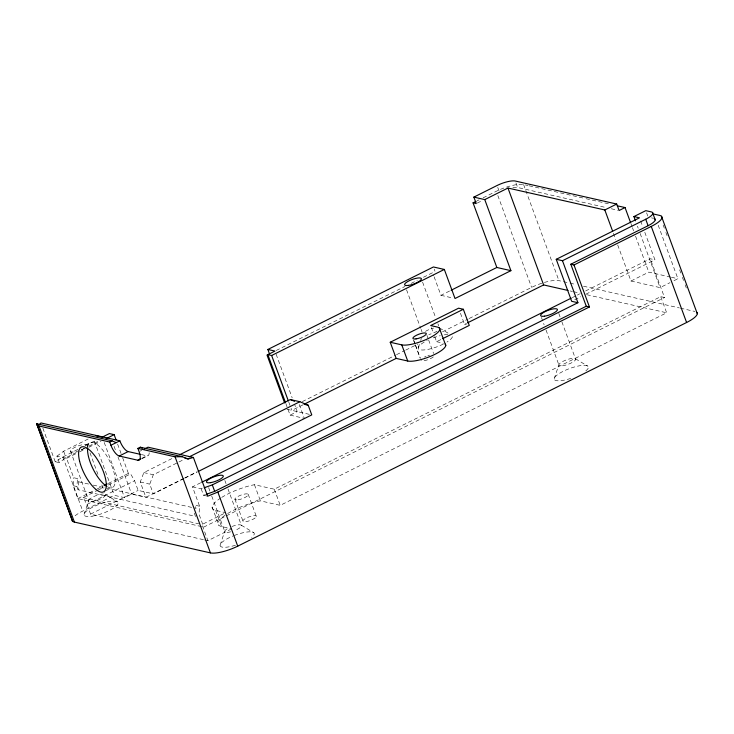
<?xml version="1.0" encoding="UTF-8"?>
<svg xmlns="http://www.w3.org/2000/svg" width="734" height="734" viewBox="0 0 734 734"><rect width="100%" height="100%" fill="white"/><g stroke="black" fill="none" stroke-linecap="round" stroke-linejoin="round"><path stroke-width="0.55" stroke-dasharray="3.67 2.75" d="M194.262 513.103L195.455 516.332L78.098 489.752L78.685 481.816L77.501 478.586L73.703 477.724L66.574 458.355L56.922 456.163L59.298 462.622L66.014 457.686L77.171 452.061M201.529 526.59L77.859 498.588L73.106 485.669L73.703 477.724M78.098 489.752L76.905 486.523L77.501 478.586M200.685 482.77L192.473 486.862L199.602 506.231L199.006 514.176L203.758 527.095L225.31 516.351M84.061 514.369L88.704 500.542M220.081 545.169L224.723 531.343M418.187 347.879L420.325 341.493M420.683 340.429L421.399 338.301M554.207 378.68L558.849 364.853M183.711 478.467L145.892 497.313L140.267 482.009L143.836 472.595L173.554 457.777M183.986 478.568L153.314 493.844L149.754 484.156L153.323 474.742L177.922 462.484M87.117 445.822L87.291 445.455A8.927 2.385 -20.2 0 0 74.923 447.318A8.927 2.385 -20.2 0 0 74.418 451.869L76.419 451.465A8.927 2.385 -20.2 0 0 78.584 450.841M56.922 456.163L63.638 451.226L89.043 438.565M42.866 428.179L55.197 461.695L62.849 456.97L78.07 449.3M85.172 445.721L94.301 441.116L97.466 441.831L87.318 446.951M81.226 450.015L86.3 447.456M477.247 203.079L481.284 201.07M75.097 515.782A21.424 5.725 -20.2 0 1 82.749 511.057L114.247 495.312L124.523 497.643L131.661 494.083L145.892 497.313M477.091 200.832L479.109 199.822M483.146 197.813L496.267 191.28A21.424 5.725 -20.2 0 1 504.341 187.849M85.52 445.033L90.475 442.565M276.213 350.485L405.021 286.416M411.159 283.37L417.288 280.315M423.426 277.268L432.62 272.69L433.757 275.773M66.574 458.355L78.721 452.3M79.731 451.795L87.832 447.768M88.842 447.263L100.989 441.207M434.133 276.81L440.951 295.316L450.089 290.765M139.955 451.199L141.699 450.327M141.873 458.273L146.828 455.805A10.716 3.936 63.5 0 0 149.149 451.887M141.983 458.713L147.929 455.75M77.859 498.588L96.053 489.523M97.062 489.018L103.127 485.991M108.182 483.477L128.395 473.402L130.615 473.907L134.57 480.724L138.139 490.413L153.314 493.844M203.456 539.673L90.557 514.112L86.997 504.423L83.034 497.615L97.209 490.551M98.218 490.046L104.292 487.018M108.338 485L130.615 473.907M105.329 490.991L112.274 487.532M86.997 504.423L134.57 480.724M178.94 461.97L184.069 459.42M302.307 401.608L395.47 355.21M396.488 354.696L404.682 350.623M405.7 350.109L417.985 343.989M442.556 331.759L468.145 319.006M469.173 318.501L531.618 287.398A21.424 5.725 -20.2 0 1 558.941 280.654L562.29 281.416M303.087 404.783L291.829 410.389L291.059 408.278M460.447 313.234L464.53 324.336L466.558 323.327M90.557 514.112L138.139 490.413M434.73 336.649L436.592 341.695L441.694 339.154M285.801 403.461L290.104 415.141L297.233 411.581L294.894 405.214M184.739 477.953L197.006 471.843M185.005 478.054L197.272 471.944M572.254 297.628L576.355 295.582M577.383 295.068L579.438 294.05M585.594 290.976L650.26 258.753L654.93 259.818L644.498 231.476M574.713 299.784L580.805 296.747M585.888 294.215L654.93 259.818M617.698 244.972L630.965 281.03L648.801 272.14L670.353 277.021M630.965 281.03L660.068 287.618L669.977 282.682M673.94 280.709L677.904 278.727L658.013 224.742M223.787 513.672L201.988 524.535L207.924 540.683L230.715 529.324M221.723 497.404A32.14 8.588 -20.2 0 1 251.257 485.358L254.45 484.715L274.277 489.202L660.719 296.646L664.518 297.509L650.26 258.753M226.338 515.846L664.518 297.509M227.668 513.543A32.14 8.588 -20.2 0 1 257.194 501.505L260.396 500.854L280.223 505.35L666.665 312.794L660.719 296.646M192.473 486.862L201.18 488.835L203.208 488.11M201.18 488.835L203.557 495.285L205.584 494.569M506.451 187.124A21.424 5.725 -20.2 0 1 523.59 184.537L528.049 185.555M529.159 185.803L584.906 198.455M586.016 198.703L610.541 204.272M512.882 187.583A14.285 3.817 -20.2 0 1 517.644 187.5L605.715 207.483M611.284 208.75L617.982 210.273M651.462 217.86L653.655 218.356M671.436 277.268L677.904 278.727M563.4 281.663L568.978 282.929M570.089 283.186L575.667 284.443M583.466 286.214L679.335 307.931M680.455 308.179L694.942 311.464M570.217 290.958L572.437 291.462M573.548 291.71L580.199 293.215M586.851 294.719L666.665 312.794M440.951 295.316L452.86 298.013M464.53 324.336L466.429 324.767M436.592 341.695L443.391 343.237M286.957 409.26L311.757 414.903M290.104 415.141L304.335 418.362L298.71 403.067M141.341 454.557L146.828 455.805M143.836 472.595L153.323 474.742M55.197 461.695L59.298 462.622M203.557 495.285L207.658 496.221M140.267 482.009L149.754 484.156M199.602 506.231L194.859 505.157L196.042 508.387L105.513 487.89M220.787 497.991A32.14 8.588 -20.2 0 0 215.649 510.396L225.769 512.69M78.685 481.816L88.75 484.091M93.218 485.11L104.393 487.642M73.106 485.669L76.905 486.523M215.649 510.396L221.585 526.544L231.705 528.829M83.034 497.615L198.657 523.782M204.575 539.921L207.924 540.683M575.465 358.752L587.971 366.275M439.446 327.942L449.061 333.731M241.339 525.232L253.845 532.765M105.32 494.432L117.825 501.964M663.141 224.999L664.316 228.201M665.885 232.476L667.068 235.678M679.629 269.837L680.803 273.039M682.381 277.305L683.556 280.507M685.125 284.783L686.308 287.985M646.581 212.814L647.773 216.035M640.644 220.98L642.571 226.228M637.424 226.118L638.213 228.237M640.158 233.54L660.068 287.618M630.882 223.439L632.047 226.613M632.442 227.678L633.607 230.852M635.552 236.146L648.801 272.14M613.404 233.302L615.743 239.669M523.59 184.537L558.941 280.654M515.938 182.876L517.644 187.5M558.776 313.4L560.326 317.62M561.886 321.841L575.676 359.339A8.927 2.385 -20.2 0 1 562.804 365.752A8.927 2.385 -20.2 0 1 563.308 361.201A8.927 2.385 -20.2 0 1 575.676 359.339M497.725 187.372L499.083 191.069M497.836 195.547L531.618 287.398M541.389 317.391L544.105 324.777M546.041 330.052L559.06 365.44M434.207 269.121L434.996 271.259M422.582 282.131L435.565 317.4M437.886 323.731L438.666 325.841M431.39 327.575L433.243 332.621M426.94 335.383L428.463 339.53M428.638 339.998L433.592 353.485M406.535 289.756L420.71 328.309M421.096 329.364L422.05 331.942M413.646 340.264L415.169 344.411M415.554 345.448L420.132 357.898M413.811 340.732L414.958 343.842M415.343 344.879L420.307 358.366M276.14 354.265L292.16 397.782M288.728 401.938L290.664 407.223M274.277 489.202L280.223 505.35M254.45 484.715L260.396 500.854M248.175 494.211L256.359 516.47A7.138 1.908 -20.2 0 1 246.064 521.608A7.138 1.908 -20.2 0 1 246.468 517.965A7.138 1.908 -20.2 0 1 256.359 516.47M234.88 499.092L243.064 521.36M224.861 480.467L226.026 483.633M227.971 488.908L241.55 525.819M208.639 487.633L210.19 491.844M211.741 496.065L224.934 531.921M212.117 506.992L218.815 525.25M117.605 444.079L121.073 453.502M122.615 457.695L128.395 473.402M114.082 446.318L116.036 451.621M117.99 456.933L131.661 494.083M104.21 442.446L124.523 497.643M94.301 441.116L114.247 495.312M87.08 444.868L87.86 446.978M90.007 452.832L97.943 474.393M101.824 484.945L104.54 492.331M70.464 450.97L88.915 501.129M63.638 451.226L66.014 457.686M62.849 456.97L82.749 511.057M84.621 448.116A8.927 2.385 -20.2 0 1 80.777 450.034M221.585 526.544A32.14 8.588 -20.2 0 1 224.953 515.332M231.962 526.471A8.927 2.385 -20.2 0 1 241.413 525.315A8.927 2.385 -20.2 0 1 235.027 530.398M230.678 531.829A8.927 2.385 -20.2 0 1 224.76 531.655A8.927 2.385 -20.2 0 1 229.182 527.682M87.667 447.29A24.993 9.175 63.5 0 1 109.559 460.888A24.993 9.175 63.5 0 1 107.366 486.725M234.192 535.508A18.139 4.844 -20.2 0 1 251.349 531.884A18.139 4.844 -20.2 0 1 251.679 537.371M235.467 545.252A18.139 4.844 -20.2 0 1 220.108 545.665A18.139 4.844 -20.2 0 1 233.32 535.857M433.344 356.907A7.138 1.908 -20.2 0 1 426.518 360.137A7.138 1.908 -20.2 0 1 421.068 360.44M424.463 357.054A7.138 1.908 -20.2 0 1 426.115 356.311M427.867 355.669A7.138 1.908 -20.2 0 1 429.592 355.164M436.987 331.199A8.927 2.385 -20.2 0 1 428.784 334.539M425.5 331.383A8.927 2.385 -20.2 0 1 433.702 328.043M452.373 336.667A18.139 4.844 -20.2 0 1 446.951 342.081M443.318 344.09A18.139 4.844 -20.2 0 1 420.178 349.797A18.139 4.844 -20.2 0 1 427.243 340.448M433.188 337.879A18.139 4.844 -20.2 0 1 440.281 335.667M444.336 334.842A18.139 4.844 -20.2 0 1 447.786 334.53M570.713 378.414A18.139 4.844 -20.2 0 1 554.574 377.671A18.139 4.844 -20.2 0 1 577.704 366.147A18.139 4.844 -20.2 0 1 585.815 370.89M105.531 495.019L105.164 495.799A8.927 2.385 -20.2 0 1 94.658 501.028L92.658 501.432A8.927 2.385 -20.2 0 1 93.163 496.881A8.927 2.385 -20.2 0 1 105.531 495.019M238.045 499.808A7.138 1.908 -20.2 0 0 248.34 494.679A7.138 1.908 -20.2 0 0 238.449 496.166A7.138 1.908 -20.2 0 0 238.045 499.808M92.099 516.186A18.139 4.844 -20.2 0 0 118.247 503.157A18.139 4.844 -20.2 0 0 93.117 506.937A18.139 4.844 -20.2 0 0 92.099 516.186"/><path stroke-width="1.1" d="M39.489 424.399L40.939 422.949L119.853 440.813A10.716 3.936 63.5 0 0 128.166 451.575L140.24 454.309M473.861 197.116L484.77 199.602L510.91 270.663L496.835 267.47L473.063 202.841L476.238 203.584L473.861 197.116L497.046 185.518A14.285 3.817 -20.2 0 1 515.259 181.023L616.707 204.043L619.092 210.52L625.038 207.557L630.488 222.384M573.979 264.983L589.448 306.959L586.283 306.243L570.813 264.24L573.979 264.983L651.26 226.43A21.424 5.725 -20.2 0 0 659.6 215.392L654.113 214.154M473.063 202.841L476.082 201.336M484.77 199.602L507.965 188.042L604.816 209.97L616.707 204.043M269.406 353.678L267.855 349.467L433.418 266.974L444.336 269.442L455.025 298.509L510.91 270.663M285.416 402.397L267.837 354.632L271.635 355.495L444.336 269.442M106.045 438.684L114.137 434.656L116.064 439.886M112.137 440.84L36.7 423.757L37.205 425.16L39.058 426.023L109.751 442.033L112.137 440.84L116.155 442.657M109.751 442.033L110.935 445.254L119.853 440.813M451.107 290.251L496.835 267.47M110.935 445.254A10.716 3.936 63.5 0 0 119.247 456.016L128.166 451.575M119.247 456.016L137.909 460.246A10.716 3.936 63.5 0 0 139.093 451.63L137.9 448.401L140.286 447.217L182.206 456.704L188.198 458.97L193.4 457.466L207.658 496.221L217.842 492.064L589.448 306.959M144.314 449.034L148.011 447.189L193.4 457.466M137.909 460.246L140.882 458.768M635.479 220.815L633.919 216.576L645.792 210.658L651.278 211.897A14.285 3.817 -20.2 0 1 645.709 219.255L562.483 260.726L556.234 259.313L571.667 301.298L577.915 302.711L562.483 260.726M556.234 259.313L639.479 217.833L633.919 216.576M445.235 344.099A21.424 5.725 -20.2 0 1 432.638 355.412A21.424 5.725 -20.2 0 1 407.719 361.009L396.176 358.403L390.231 342.255L458.594 308.188L463.337 309.271L469.274 325.41L442.721 338.649M104.145 485.495L107.173 483.981M463.337 309.271L430.647 325.557L437.446 327.089A21.424 5.725 -20.2 0 1 429.106 338.126A21.424 5.725 -20.2 0 1 401.773 344.87L390.231 342.255M179.702 454.722L290.389 399.571L299.876 401.718L308.197 405.214L311.757 414.903L198.299 471.439M570.813 264.24L648.094 225.714A14.285 3.817 -20.2 0 0 654.893 218.934M189.188 456.869L299.876 401.718M304.105 404.269L396.176 358.403M467.576 322.822L543.619 284.93L568.006 290.453M201.712 482.256L571.226 298.142M204.217 487.752L212.31 484.89L577.915 302.711M206.593 494.211L214.686 491.349L586.283 306.243M38.067 424.674L36.7 423.757L72.042 519.828A21.424 5.725 -20.2 0 0 74.4 522.094L210.419 552.885A21.424 5.725 -20.2 0 0 237.743 546.151L686.602 322.501A21.424 5.725 -20.2 0 0 696.795 312.326M182.206 456.704L175.077 456.823L137.9 448.401M617.23 205.786L625.038 207.557M267.855 349.467L274.975 351.081L267.011 355.063L284.608 402.883M305.032 404.498L308.197 405.214M114.137 434.656L109.394 433.583L102.265 437.134L96.163 435.757M184.904 458.218L188.198 458.97M290.389 399.571L294.545 401.314M140.286 447.217L142.304 448.125M661.453 216.255L697.3 313.73M652.508 212.475L655.223 219.87M651.26 226.43L686.602 322.501M645.709 219.255L648.094 225.714M604.816 209.97L612.624 231.182M507.965 188.042L543.619 284.93M439.299 327.951L445.749 345.503M401.773 344.87L407.719 361.009M271.635 355.495L288.334 400.883M217.842 492.064L237.743 546.151M212.31 484.89L214.686 491.349M175.077 456.823L210.419 552.885M39.058 426.023L74.4 522.094M37.205 425.16L72.556 521.232M106.54 486.229A24.993 9.175 63.5 0 1 87.566 448.254M210.438 482.669A8.927 2.385 -20.2 0 0 223.31 476.256A8.927 2.385 -20.2 0 0 210.942 478.118A8.927 2.385 -20.2 0 0 210.438 482.669M79.602 461.218A24.993 9.175 63.5 0 0 103.347 491.973A24.993 9.175 63.5 0 0 94.402 455.282A24.993 9.175 63.5 0 0 79.602 461.218M408.544 285.379A8.927 2.385 -20.2 0 0 421.417 278.966A8.927 2.385 -20.2 0 0 409.049 280.828A8.927 2.385 -20.2 0 0 408.544 285.379M416.05 338.906A7.138 1.908 -20.2 0 0 426.344 333.777A7.138 1.908 -20.2 0 0 416.453 335.264A7.138 1.908 -20.2 0 0 416.05 338.906M544.564 316.18A8.927 2.385 -20.2 0 0 557.436 309.766A8.927 2.385 -20.2 0 0 545.068 311.629A8.927 2.385 -20.2 0 0 544.564 316.18"/></g></svg>
